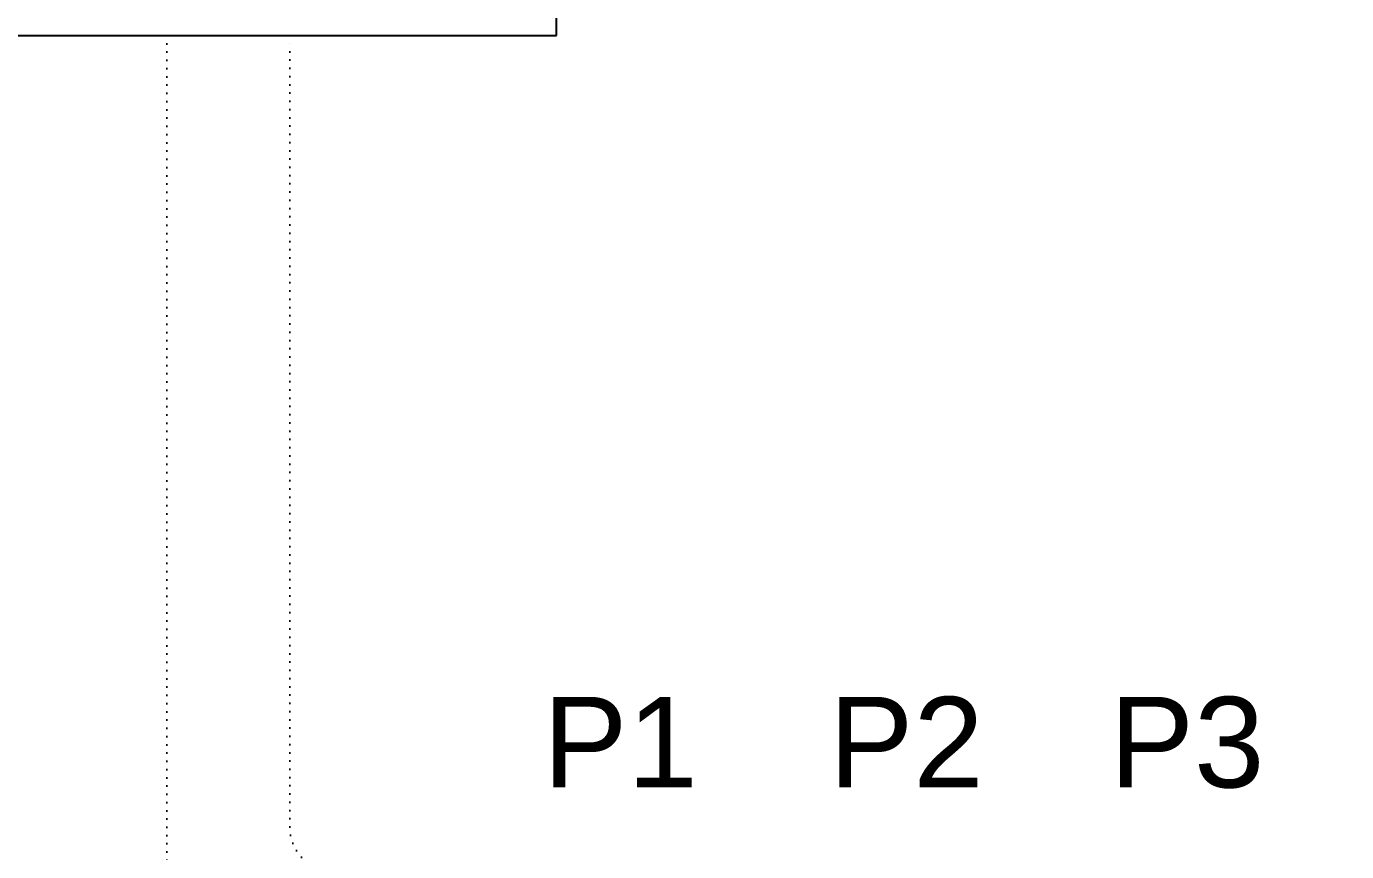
# Model space of a CAD drawing. Header units: millimetres. Extents: x 0 to 53377, y 0 to 36189.
# Drawn here: x 31100 to 32557, y 28028 to 28939 of the extents above; entities that cross this region are included whole.
import ezdxf
from ezdxf import colors
from ezdxf.entities.mleader import LeaderData, LeaderLine
from ezdxf.math import Vec2, Vec3

# ---------------------------------------------------------------- set-up
doc = ezdxf.new("R2010")
doc.units = ezdxf.units.MM
doc.linetypes.add('ACAD_ISO07W100', pattern=[3, 0, -3])
doc.layers.add('MC-SAN-VANE', color=7, linetype='Continuous')
doc.layers.add('SAN-MC-TEXT', color=7, linetype='Continuous')
doc.layers.add('SAN-MC-Circuit_Informatii', color=83, linetype='ACAD_ISO07W100', lineweight=25)
doc.styles.get("Standard").update_dxf_attribs({"font": 'arial.ttf'})

msp = doc.modelspace()

# ---------------------------------------------------------------- linework, layer by layer
at = {"layer": 'SAN-MC-Circuit_Informatii', "linetype": 'ACAD_ISO07W100', "ltscale": 3}
for points in [[(31255.5, 28928.9), (31255.5, 27712, -0.414214), (31205.5, 27662), (30798.4, 27662)], [(32682, 27691.8), (32682, 28005.6), (31441.1, 28005.6, -0.414214), (31391.1, 28055.6), (31391.1, 28928.9)]]:
    msp.add_lwpolyline(points, format="xyb", dxfattribs=at)
at = {"layer": 'SAN-MC-TEXT'}
msp.add_lwpolyline([(31685.4, 28928.9), (31685.4, 29683.8), (30077.1, 29683.8), (30077.1, 28928.9)], close=True, dxfattribs=at)

# ---------------------------------------------------------------- texts
at = {"layer": 'SAN-MC-TEXT', "char_height": 100, "width": 721.411, "attachment_point": 3}
for s, insert in [('\\A1;P2', (32156.7, 28199.1)), ('\\A1;P3', (32466.4, 28199.1)), ('\\A1;P1', (31841.3, 28199.1))]:
    msp.add_mtext(s, dxfattribs=dict(at, insert=insert))

# ---------------------------------------------------------------- leaders
at = {"layer": 'MC-SAN-VANE'}
ml = msp.add_multileader_mtext('Standard', dxfattribs=at)
ml.set_content('\\pxi-2,l2,ql;Vas stocare clor', color=256)
ml.set_leader_properties()
ml.build(insert=Vec2(0, 0))
ml.multileader.update_dxf_attribs({"dogleg_length": 0.36, "arrow_head_size": 100})
ctx = ml.context
ctx.base_point, ctx.char_height, ctx.arrow_head_size, ctx.landing_gap_size, ctx.plane_origin = Vec3(29089.7, 33297.2), 100, 100, 0.09, Vec3(31593.9, 33848.5)
notes = []
notes.append((ctx, [(0, (0, 0, 0), (0, 0), (1, 0), 1, [])]))
ctx.mtext.insert, ctx.mtext.width, ctx.mtext.defined_height, ctx.mtext.flow_direction = Vec3(29089.8, 33343), 4738.622, 742.9, 5
for ctx, leaders in notes:
    for number, flags, end, landing, length, lines in leaders:
        leader = LeaderData()
        leader.index, (leader.has_last_leader_line, leader.has_dogleg_vector, leader.attachment_direction) = number, flags
        leader.last_leader_point, leader.dogleg_vector, leader.dogleg_length = Vec3(end), Vec3(landing), length
        for number, points, colour, breaks in lines:
            line = LeaderLine()
            line.index, line.vertices, line.color, line.breaks = number, Vec3.list(points), colors.encode_raw_color(colour), breaks
            leader.lines.append(line)
        ctx.leaders.append(leader)

doc.saveas('drawing.dxf')
